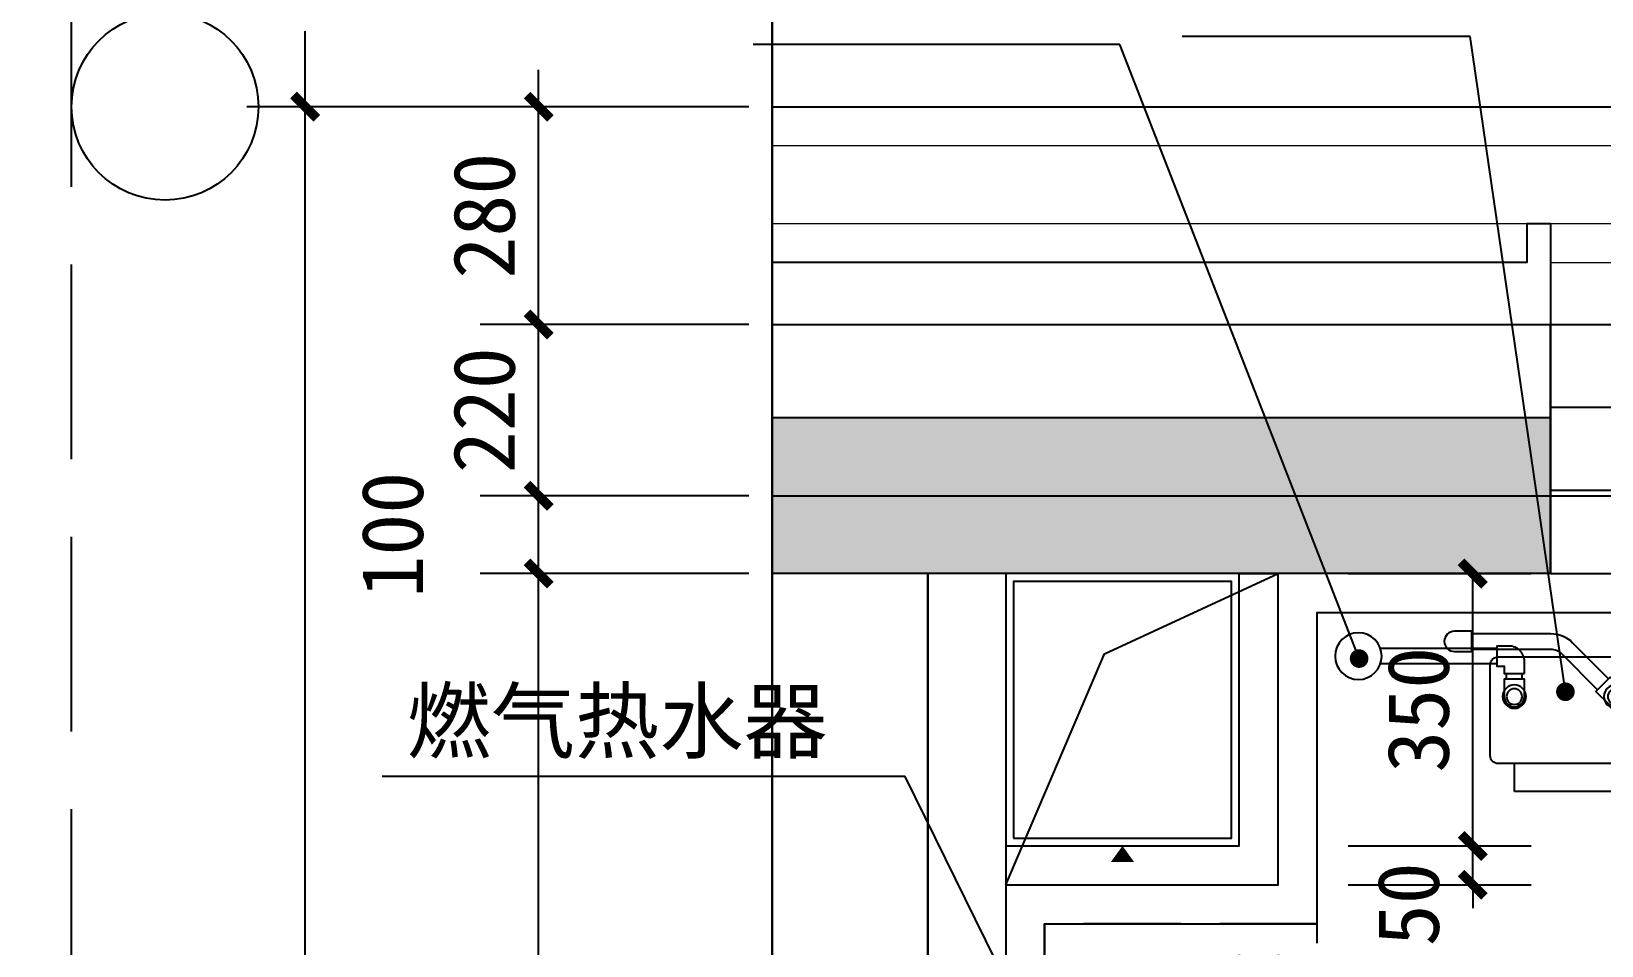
# Model space of a CAD drawing. Header units: millimetres. Extents: x -15 to 66915, y -15 to 18798.
# Drawn here: x 15682 to 17700, y 5921 to 7096 of the extents above; entities that cross this region are included whole.
import ezdxf
from ezdxf.enums import TextEntityAlignment as Align
from ezdxf.xclip import XClip

# ---------------------------------------------------------------- set-up
doc = ezdxf.new("R2010")
doc.units = ezdxf.units.MM
doc.header["$LTSCALE"] = 1000
doc.header["$XCLIPFRAME"] = 2
for name, pattern in [('125-墙体-无障碍$0$DASH', [0.35, 0.25, -0.1]), ('160-墙体$0$DASH', [0.35, 0.25, -0.1]), ('3#-轴线$0$DOTE', [2.42, 2, -0.2, 0.02, -0.2]), ('5#-轴线$0$DOTE', [2.42, 2, -0.2, 0.02, -0.2]), ('DASH', [0.35, 0.25, -0.1])]:
    doc.linetypes.add(name, pattern=pattern)
doc.layers.get('Defpoints').update_dxf_attribs({"color": 4, "linetype": 'DASH'})
for name, color, linetype in [('125-j-mc$0$A-WALL-INSL', 241, 'Continuous'), ('125-墙体-无障碍$0$A-COLU-CONC-HATC', 204, 'Continuous'), ('125-墙体-无障碍$0$A-DOOR', 51, 'Continuous'), ('125-墙体-无障碍$0$A-FLOR-SPCL', 225, 'Continuous'), ('125-墙体-无障碍$0$A-FLOR-UNDR', 177, 'Continuous'), ('125-墙体-无障碍$0$A-FURN-FIXD', 45, 'Continuous'), ('125-墙体-无障碍$0$A-WALL-BLOK', 131, 'Continuous'), ('125-墙体-无障碍$0$A-WALL-CONC', 9, 'Continuous'), ('125-墙体-无障碍$0$A-WALL-INSL', 241, 'Continuous'), ('125-墙体-无障碍$0$A-WALL-STUD', 133, 'Continuous'), ('160-墙体$0$A-COLU-CONC-HATC', 204, 'Continuous'), ('160-墙体$0$A-DOOR', 51, 'Continuous'), ('160-墙体$0$A-WALL-BLOK', 131, 'Continuous'), ('160-墙体$0$A-WALL-CONC', 9, 'Continuous'), ('160-墙体-PC$0$A-ANNO-HATC-PATT', 8, 'Continuous'), ('3#-轴线$0$A-ANNO-DOTE', 10, '3#-轴线$0$DOTE'), ('4#楼J层线脚$0$A-00-HX-113-wall-01Y$0$HRAL', 31, 'Continuous'), ('5#-轴线$0$A-ANNO-DOTE', 10, '5#-轴线$0$DOTE'), ('AXIS_TEXT', 7, 'Continuous'), ('厨卫大样-无障碍$0$A-ANNO-AXIS', 3, 'Continuous'), ('厨卫大样-无障碍$0$A-ANNO-DIM-SYMB', 3, 'Continuous'), ('厨卫大样-无障碍$0$A-ANNO-IDEN', 3, 'Continuous'), ('厨卫大样-无障碍$0$A-ANNO-TEXT', 7, 'Continuous')]:
    doc.layers.add(name, color=color, linetype=linetype)
for name, color, linetype, lineweight in [('3#楼J层线脚$0$A-00-15-1#-PM-2F$0$00-装饰-看', 46, 'Continuous', 5), ('4#楼J层线脚$0$A-00-15-1#-PM-2F$0$00-装饰-看', 46, 'Continuous', 5), ('4#楼J层线脚$0$A-00-15-4#-PM-TF$0$00-装饰-看', 46, 'Continuous', 5)]:
    doc.layers.add(name, color=color, linetype=linetype, lineweight=lineweight)
doc.styles.add('125-墙体-无障碍$0$单元-己庚辛$0$C_卫生间_1#$0$WC_4#$0$1F-2#core$0$1F-2#core$0$Standard', font='gbenor.shx', dxfattribs={"bigfont": 'gbcbig.shx'})
doc.styles.add('COMPLEX', font='COMPLEX')
doc.styles.add('厨卫大样-无障碍$0$_TCH_DIM', font='')
doc.styles.add('厨卫大样-无障碍$0$_TCH_DIM_T3', font='')
doc.styles.get('厨卫大样-无障碍$0$_TCH_DIM').set_extended_font_data('SimSun')
doc.styles.get('厨卫大样-无障碍$0$_TCH_DIM_T3').set_extended_font_data('SimSun')
doc.dimstyles.new('厨卫大样-无障碍$0$_TCH_ARCH&&30', dxfattribs={"dimtxt": 79.303797, "dimasz": 30, "dimexe": 75, "dimexo": 90, "dimgap": 30, "dimtad": 1, "dimdec": 0, "dimzin": 0, "dimdsep": 46, "dimtxsty": '厨卫大样-无障碍$0$_TCH_DIM_T3', "dimblk": '厨卫大样-无障碍$0$_ArchTick', "dimcen": 0.09, "dimclrt": 7, "dimazin": 2, "dimtfac": 1, "dimtdec": 0, "dimtix": 1, "dimtmove": 2, "dimatfit": 3, "dimfxl": 100, "dimtolj": 1, "dimtzin": 0, "dimarcsym": 0})

# ---------------------------------------------------------------- blocks, each defined once
blk = doc.blocks.new('160-墙体$0$$DorLib2D$00000009')
for p, q in [((0.4129, 0.9053), (0.4129, 0.0807)), ((0.4541, 0.9053), (0.4129, 0.9053)), ((0.4541, 0.0807), (0.4541, 0.9053)), ((0.4129, 0.7822), (0.378, 0.7822)), ((0.489, 0.7822), (0.4541, 0.7822)), ((0.4129, 0.6235), (0.378, 0.6235)), ((0.489, 0.6235), (0.4541, 0.6235)), ((-0.4941, 0.0807), (-0.4529, 0.0807)), ((-0.4941, -0.0018), (-0.4941, 0.0807)), ((-0.4529, 0.0807), (-0.4529, 0.0395)), ((0.4129, 0.0807), (0.4541, 0.0807)), ((0.4953, 0.0807), (0.4541, 0.0807)), ((0.4541, 0.0807), (0.4541, 0.0395)), ((0.4953, -0.0018), (0.4953, 0.0807)), ((-0.4529, 0.0395), (-0.4117, 0.0395)), ((-0.4117, 0.0395), (-0.4117, -0.0018)), ((0.4541, 0.0395), (0.4129, 0.0395)), ((0.4129, 0.0395), (0.4129, -0.0018)), ((-0.4941, -0.0018), (-0.4941, -0.0018)), ((-0.4117, -0.0018), (-0.4941, -0.0018)), ((0.4129, -0.0018), (0.4953, -0.0018)), ((0.4953, -0.0018), (0.4953, -0.0018))]:
    blk.add_line(p, q)
at = {"lineweight": 13}
for p, q in [((0.378, 0.7822), (0.378, 0.6235)), ((0.489, 0.7822), (0.489, 0.6235))]:
    blk.add_line(p, q, dxfattribs=at)
blk.add_arc((0.3716, 0.0817), 0.8246, 87.134, 180.0717, dxfattribs=at)
blk = doc.blocks.new('160-墙体')
at = {"layer": '160-墙体$0$A-COLU-CONC-HATC'}
blk.add_hatch(color=256, dxfattribs=at).paths.add_polyline_path([(3700, 3300), (3700, 100), (3800, 33.3), (3900, 100), (3900, 3300)])
at = {"layer": '160-墙体$0$A-DOOR', "linetype": '160-墙体$0$DASH'}
for p, q in [((3700, 4300), (3700, 3300)), ((3900, 3300), (3900, 4300))]:
    blk.add_line(p, q, dxfattribs=at)
at = {"layer": '160-墙体$0$A-WALL-BLOK'}
blk.add_line((3900, 3300), (3700, 3300), dxfattribs=at)
at = {"layer": '160-墙体$0$A-WALL-CONC'}
for p, q in [((3700, 3300), (3700, 100)), ((3900, 3300), (3700, 3300)), ((3900, 3300), (3900, 100))]:
    blk.add_line(p, q, dxfattribs=at)
at = {"layer": '160-墙体$0$A-DOOR', "xscale": 1000, "yscale": 1000, "zscale": 200, "rotation": 90}
blk.add_blockref('160-墙体$0$$DorLib2D$00000009', (3800, 3800), dxfattribs=at)
blk = doc.blocks.new('160-家具-标', base_point=(73350, 11050.5))
at = {"layer": 'Defpoints'}
blk.add_lwpolyline([(64300, 18950.5), (69550, 18950.5), (69550, 11050.5), (64000, 11050.5), (64000, 15900.5), (64300, 15900.5)], close=True, dxfattribs=at)
blk = doc.blocks.new('160-墙体-PC$0$$LinePat$保温板1')
at = {"color": 0}
for p, q in [((0, 0), (16, -20)), ((0, -20), (16, 0))]:
    blk.add_line(p, q, dxfattribs=at)
blk = doc.blocks.new('160-墙体-PC')
at = {"layer": '160-墙体-PC$0$A-ANNO-HATC-PATT'}
for points in [[(3749.5, 399.9), (3699.5, 399.9), (3699.9, 2800), (3749.9, 2800)], [(3899.9, 2800), (3699.9, 2800), (3699.5, 399.9), (3899.5, 399.9)], [(3899.5, 399.9), (3849.5, 399.9), (3849.9, 2800), (3899.9, 2800)]]:
    blk.add_lwpolyline(points, close=True, dxfattribs=at)
at = {"layer": '160-墙体-PC$0$A-ANNO-HATC-PATT', "yscale": 2.5, "zscale": 2.5}
for p, xscale, rotation in [((3749.9, 2800), 2.500104653728364, 269.9943136283894), ((3899.9, 2800), 2.500104653720836, 269.9943135607129), ((3749.9, 2760), 2.500104653728364, 269.9943136283894), ((3899.9, 2760), 2.500104653720836, 269.9943135607129), ((3749.9, 2720), 2.500104653728364, 269.9943136283894), ((3899.9, 2720), 2.500104653720836, 269.9943135607129), ((3749.9, 2680), 2.500104653728364, 269.9943136283894), ((3899.9, 2680), 2.500104653720836, 269.9943135607129), ((3749.9, 2640), 2.500104653728364, 269.9943136283894), ((3899.9, 2640), 2.500104653720836, 269.9943135607129), ((3749.9, 2600), 2.500104653728364, 269.9943136283894), ((3899.9, 2600), 2.500104653720836, 269.9943135607129), ((3749.8, 2560), 2.500104653728364, 269.9943136283894), ((3899.8, 2560), 2.500104653720836, 269.9943135607129), ((3749.8, 2520), 2.500104653728364, 269.9943136283894), ((3899.8, 2520), 2.500104653720836, 269.9943135607129), ((3749.8, 2480), 2.500104653728364, 269.9943136283894), ((3899.8, 2480), 2.500104653720836, 269.9943135607129), ((3749.8, 2440), 2.500104653728364, 269.9943136283894), ((3899.8, 2440), 2.500104653720836, 269.9943135607129), ((3749.8, 2400), 2.500104653728364, 269.9943136283894), ((3899.8, 2400), 2.500104653720836, 269.9943135607129), ((3749.8, 2360), 2.500104653728364, 269.9943136283894), ((3899.8, 2360), 2.500104653720836, 269.9943135607129), ((3749.8, 2320), 2.500104653728364, 269.9943136283894), ((3899.8, 2320), 2.500104653720836, 269.9943135607129), ((3749.8, 2280), 2.500104653728364, 269.9943136283894), ((3899.8, 2280), 2.500104653720836, 269.9943135607129), ((3749.8, 2240), 2.500104653728364, 269.9943136283894), ((3899.8, 2240), 2.500104653720836, 269.9943135607129), ((3749.8, 2200), 2.500104653728364, 269.9943136283894), ((3899.8, 2200), 2.500104653720836, 269.9943135607129), ((3749.8, 2160), 2.500104653728364, 269.9943136283894), ((3899.8, 2160), 2.500104653720836, 269.9943135607129)]:
    blk.add_blockref('160-墙体-PC$0$$LinePat$保温板1', p, dxfattribs=dict(at, xscale=xscale, rotation=rotation))
blk = doc.blocks.new('1#2#楼$0$GTFBGF')
ref = blk.add_blockref('160-墙体-PC', (-9250, -11300))
XClip(ref).set_block_clipping_path([(13249.9999999997, 5350.000000002), (10449.9999999998, 5350.000000002), (10449.9999999998, 11800.000000002), (-900.0000000002, 11800.000000002), (-900.0000000002, -2099.999999998), (13249.9999999996, -2099.9999999981)])
ref = blk.add_blockref('160-墙体', (-9250, -11300))
XClip(ref).set_block_clipping_path([(13249.9999999999, 5349.9999999999), (10450, 5349.9999999999), (10450, 11800), (-900, 11800), (-900, -2100), (13249.9999999998, -2100.0000000002)])
at = {"xscale": -1}
blk.add_blockref('160-家具-标', (-9150, -11200), dxfattribs=at)
blk = doc.blocks.new('1#2#楼')
ref = blk.add_blockref('1#2#楼$0$GTFBGF', (21330, 15062.7))
XClip(ref).set_block_clipping_path([(-2949.9999658207, -3599.9999999722), (499.9999816445, 750.0044523256)])
blk = doc.blocks.new('3#-轴线')
at = {"layer": '3#-轴线$0$A-ANNO-DOTE'}
for points in [[(-3000, 500), (45757.3, 500)], [(-3000, 0), (45757.3, 0)]]:
    blk.add_lwpolyline(points, dxfattribs=at)
blk = doc.blocks.new('3#楼J层线脚')
at = {"layer": '3#楼J层线脚$0$A-00-15-1#-PM-2F$0$00-装饰-看', "linetype": 'ByBlock'}
blk.add_lwpolyline([(4350, 7549.9), (10450, 7550.4)], dxfattribs=at)
blk = doc.blocks.new('3#~5#楼$0$bghtrb')
blk.add_blockref('3#-轴线', (-21700, 0))
at = {"xscale": -1}
blk.add_blockref('3#楼J层线脚', (9650, -7100), dxfattribs=at)
blk = doc.blocks.new('3#~5#楼')
ref = blk.add_blockref('3#~5#楼$0$bghtrb', (19579.4, 6498.9), dxfattribs=dict(xscale=-1))
XClip(ref).set_block_clipping_path([(13900, -3600), (17100, 800)])
ref = blk.add_blockref('3#~5#楼$0$bghtrb', (15481.6, 6498.9), dxfattribs=dict(xscale=-1))
XClip(ref).set_block_clipping_path([(2500.0000000895, -3602.7483048041), (5599.9999999934, 800)])
blk = doc.blocks.new('125-墙体-无障碍$0$jyr5')
at = {"layer": '125-墙体-无障碍$0$A-FLOR-SPCL'}
for p, q in [((745622.7, 32900.4), (745622.7, 33049.9)), ((745642.7, 32900.4), (745642.7, 33049.9)), ((745603.7, 32932.4), (745603.7, 32831.3)), ((745623.7, 32932.4), (745623.7, 32831.3)), ((745662.2, 32887.9), (745655.2, 32887.9)), ((745662.2, 32867.9), (745655.2, 32867.9)), ((745806.7, 32877.9), (745770.7, 32877.9)), ((745806.7, 32733.9), (745806.7, 32877.9)), ((745615.4, 32803.1), (745661.7, 32756.8)), ((745629.5, 32817.2), (745675.9, 32770.9)), ((745806.7, 32733.9), (745770.7, 32733.9))]:
    blk.add_line(p, q, dxfattribs=at)
for points in [[(745600.7, 32954.9, -1), (745626.7, 32954.9), (745626.7, 32932.4), (745600.7, 32932.4)], [(745655.2, 32864.9), (745639.7, 32864.9, -0.414214), (745619.7, 32884.9), (745619.7, 32900.4), (745645.7, 32900.4), (745645.7, 32890.9), (745655.2, 32890.9)], [(745770.7, 32712.9), (745770.7, 32898.9, 0.414214), (745760.7, 32908.9), (745643.7, 32908.9, 0.414214), (745633.7, 32898.9), (745633.7, 32712.9, 0.414214), (745643.7, 32702.9), (745760.7, 32702.9, 0.414214)], [(745684.7, 32890.9, -1), (745684.7, 32864.9), (745662.2, 32864.9), (745662.2, 32890.9)], [(745693.9, 32757.1, -1), (745675.5, 32738.7), (745659.6, 32754.6), (745678, 32773)]]:
    blk.add_lwpolyline(points, format="xyb", close=True, dxfattribs=at)
for centre, radius in [((745632.7, 33078.2), 30), ((745684.7, 32877.9), 15), ((745684.7, 32877.9), 10), ((745684.7, 32747.9), 15), ((745684.7, 32747.9), 10)]:
    blk.add_circle(centre, radius, dxfattribs=at)
for radius in [40, 20]:
    blk.add_arc((745643.7, 32831.3), radius, 180, 225, dxfattribs=at)
blk = doc.blocks.new('125-墙体-无障碍$0$125-WZA')
at = {"layer": '125-墙体-无障碍$0$A-FLOR-SPCL'}
blk.add_lwpolyline([(3450, -3200), (3450, -550), (3800, -550), (3800, -150), (5450, -150), (5450, -450), (5750, -450), (5750, -3200)], dxfattribs=at)
at = {"layer": '125-墙体-无障碍$0$A-FLOR-SPCL', "linetype": '125-墙体-无障碍$0$DASH', "ltscale": 0.5}
blk.add_lwpolyline([(3800, -550), (3450, -550), (3450, -3200), (3800, -3200)], close=True, dxfattribs=at)
at = {"layer": '125-墙体-无障碍$0$A-FLOR-SPCL', "xscale": -1.000000000000008, "rotation": 90}
blk.add_blockref('125-墙体-无障碍$0$jyr5', (36931.3, 745426.6), dxfattribs=at)
at = {"layer": '125-墙体-无障碍$0$A-FLOR-SPCL', "style": '125-墙体-无障碍$0$单元-己庚辛$0$C_卫生间_1#$0$WC_4#$0$1F-2#core$0$1F-2#core$0$Standard', "width": 0.8, "flags": 9}
for tag, p in [('YSIZE', (2170.3, -6319.9, 0)), ('XSIZE', (2170.3, -6319.8, 0))]:
    blk.add_attdef(tag, p, '', height=0.356, rotation=90, dxfattribs=at)
blk = doc.blocks.new('125-家具-标')
at = {"layer": 'Defpoints'}
blk.add_lwpolyline([(100, -100), (100, -11000), (10350, -11000), (10350, -7200), (9150, -7200), (9150, -4900), (7650, -4900), (7650, -3100), (8600, -3100), (8600, -100)], close=True, dxfattribs=at)
blk = doc.blocks.new('125-墙体-无障碍$0$$TCHSYS$WIN2D')
for p, q in [((-0.5, 0.5), (0.5, 0.5)), ((-0.5, 0.5), (-0.5, -0.5)), ((0.5, 0.5), (0.5, -0.5)), ((0.5, 0.1667), (-0.5, 0.1667)), ((0.5, -0.1667), (-0.5, -0.1667)), ((-0.5, -0.5), (0.5, -0.5))]:
    blk.add_line(p, q)
blk = doc.blocks.new('125-墙体-无障碍')
at = {"layer": '125-墙体-无障碍$0$A-FLOR-UNDR'}
blk.add_lwpolyline([(3400, -500), (3750, -500), (3750, -100), (3400, -100)], close=True, dxfattribs=at)
blk.add_lwpolyline([(3400, -500), (3527.1, -203.3), (3750, -100)], dxfattribs=at)
at = {"layer": '125-墙体-无障碍$0$A-FURN-FIXD'}
for points in [[(3400, -450), (3700, -450), (3700, -100), (3400, -100)], [(3410, -440), (3690, -440), (3690, -110), (3410, -110)]]:
    blk.add_lwpolyline(points, close=True, dxfattribs=at)
blk.add_lwpolyline([(3550, -450, 0, 30, 0), (3550, -470.8, 30, 30, 0)], format="xyseb", dxfattribs=at)
at = {"layer": '125-墙体-无障碍$0$A-WALL-CONC'}
for p, q in [((3350, 100), (2800, 100)), ((4100, 100), (3350, 100))]:
    blk.add_line(p, q, dxfattribs=at)
at = {"layer": '125-墙体-无障碍$0$A-WALL-INSL'}
blk.add_line((4100, 220), (4100, 100), dxfattribs=at)
blk.add_blockref('125-墙体-无障碍$0$125-WZA', (0, 0))
ref = blk.add_blockref('125-家具-标', (0, 0))
XClip(ref).set_block_clipping_path([(3550.0000000001, -11000), (10350.0000000001, -11000), (10350.0000000001, -7350), (8999.9999999753, -7350.0621070651), (9000.0000000001, -6450), (4150.0000000001, -6450), (4150, -3675), (6500.0000000001, -3675), (6500, -5375.0006341737), (7650.0000000002, -5374.9993658263), (7650.0000000001, -3300), (3300.0000000002, -3300), (3300.0000000002, -100), (100, -100), (100.0036948323, -3099.9997822046), (99.9999309191, -4900), (3550.0000000001, -4900)])
at = {"layer": '125-墙体-无障碍$0$A-COLU-CONC-HATC'}
for points in [[(3350, -100), (3350, 100), (2800, 100), (2800, -100)], [(4100, -100), (4100, 100), (3350, 100), (3350, -100)]]:
    blk.add_hatch(color=256, dxfattribs=at).paths.add_polyline_path(points)
at = {"layer": '125-墙体-无障碍$0$A-WALL-BLOK'}
for p, q in [((3300, -100), (3300, -3100)), ((3400, -100), (3400, -3200))]:
    blk.add_line(p, q, dxfattribs=at)
at = {"layer": '125-墙体-无障碍$0$A-WALL-CONC'}
for p, q in [((4100, 100), (4100, -100)), ((3350, -100), (2800, -100)), ((4100, -100), (3350, -100))]:
    blk.add_line(p, q, dxfattribs=at)
at = {"layer": '125-墙体-无障碍$0$A-WALL-STUD'}
for p, q in [((3700, -450), (3700, -100)), ((3700, -100), (3750, -100)), ((3750, -500), (3750, -100)), ((3400, -450), (3700, -450)), ((3400, -450), (3400, -500)), ((3400, -500), (3750, -500))]:
    blk.add_line(p, q, dxfattribs=at)
at = {"layer": 'Defpoints'}
blk.add_lwpolyline([(3550, -11000), (10350, -11000), (10350, -7350), (9000, -7350.1), (9000, -6450), (4150, -6450), (4150, -3675), (6500, -3675), (6500, -5375), (7650, -5375), (7650, -3300), (3300, -3300), (3300, -100), (100, -100), (100, -3100), (100, -4900), (3550, -4900)], close=True, dxfattribs=at)
at = {"layer": '125-墙体-无障碍$0$A-DOOR', "xscale": -1200, "yscale": 320, "zscale": 320, "rotation": 180}
blk.add_blockref('125-墙体-无障碍$0$$TCHSYS$WIN2D', (4700, 60), dxfattribs=at)
blk = doc.blocks.new('4#楼J层线脚$0$A$C21F85209')
at = {"layer": '4#楼J层线脚$0$A-00-15-1#-PM-2F$0$00-装饰-看', "linetype": 'ByBlock'}
blk.add_lwpolyline([(-5849.7, 7449.9), (-11850.7, 7449.9, 0.414212), (-12150.7, 7149.9), (-12150.7, 3700)], format="xyb", dxfattribs=at)
at = {"layer": '4#楼J层线脚$0$A-00-15-4#-PM-TF$0$00-装饰-看', "color": 251}
for points in [[(-10849.6, 7350), (-5849.7, 7350)], [(-7449.6, 7299.9), (-6249.6, 7299.9)]]:
    blk.add_lwpolyline(points, dxfattribs=at)
at = {"layer": '4#楼J层线脚$0$A-00-HX-113-wall-01Y$0$HRAL'}
blk.add_lwpolyline([(-8750, 7220.1), (-8750, 7350), (-8720, 7350), (-8720, 7300), (-7480, 7300), (-7480, 7350), (-7450, 7350), (-7450, 7220)], dxfattribs=at)
blk = doc.blocks.new('4#楼J层线脚')
blk.add_blockref('4#楼J层线脚$0$A$C21F85209', (1100, 100))
blk = doc.blocks.new('125-j-mc')
at = {"layer": '125-j-mc$0$A-WALL-INSL'}
blk.add_lwpolyline([(2800, 100), (2800, 220), (4100, 220), (4100, 100)], dxfattribs=at)
blk = doc.blocks.new('5#-轴线')
at = {"layer": '5#-轴线$0$A-ANNO-DOTE'}
for points in [[(-6700, 500), (24100, 500)], [(-6700, 0), (24100, 0)]]:
    blk.add_lwpolyline(points, dxfattribs=at)
blk = doc.blocks.new('厨卫大样-无障碍$0$_ArchTick')
at = {"color": 0, "linetype": 'ByBlock', "const_width": 0.4}
blk.add_lwpolyline([(-0.5, -0.5), (0.5, 0.5)], dxfattribs=at)
blk = doc.blocks.new('*D1262')
at = {"layer": 'Defpoints', "color": 0, "transparency": 16777216}
for p in [(16934, 5998.9), (17234, 5998.9), (17234, 5748.9)]:
    blk.add_point(p, dxfattribs=at)
at = {"layer": '厨卫大样-无障碍$0$A-ANNO-IDEN', "color": 0, "lineweight": -2, "transparency": 16777216}
for p, q in [((16934, 5908.9), (16934, 5673.9)), ((17234, 5908.9), (17234, 5673.9)), ((16934, 5748.9), (17234, 5748.9))]:
    blk.add_line(p, q, dxfattribs=at)
at = {"layer": '厨卫大样-无障碍$0$A-ANNO-IDEN', "color": 0, "lineweight": -2, "transparency": 16777216, "xscale": 30, "yscale": 30, "zscale": 30, "rotation": 180}
blk.add_blockref('厨卫大样-无障碍$0$_ArchTick', (16934, 5748.9), dxfattribs=at)
at = {"layer": '厨卫大样-无障碍$0$A-ANNO-IDEN', "color": 0, "lineweight": -2, "transparency": 16777216, "xscale": 30, "yscale": 30, "zscale": 30}
blk.add_blockref('厨卫大样-无障碍$0$_ArchTick', (17234, 5748.9), dxfattribs=at)
at = {"layer": '厨卫大样-无障碍$0$A-ANNO-IDEN', "color": 7, "transparency": 16777216, "insert": (17084, 5818.5), "char_height": 79.3, "attachment_point": 5, "style": '厨卫大样-无障碍$0$_TCH_DIM_T3'}
blk.add_mtext('\\A1;300', dxfattribs=at)
blk = doc.blocks.new('*D1263')
at = {"layer": 'Defpoints', "color": 0, "transparency": 16777216}
for p in [(17234, 5998.9), (17284, 5998.9), (17284, 5748.9)]:
    blk.add_point(p, dxfattribs=at)
at = {"layer": '厨卫大样-无障碍$0$A-ANNO-IDEN', "color": 0, "lineweight": -2, "transparency": 16777216}
for p, q in [((17234, 5908.9), (17234, 5673.9)), ((17284, 5908.9), (17284, 5673.9)), ((17234, 5748.9), (17204, 5748.9)), ((17234, 5748.9), (17284, 5748.9)), ((17284, 5748.9), (17314, 5748.9))]:
    blk.add_line(p, q, dxfattribs=at)
at = {"layer": '厨卫大样-无障碍$0$A-ANNO-IDEN', "color": 0, "lineweight": -2, "transparency": 16777216, "xscale": 30, "yscale": 30, "zscale": 30}
blk.add_blockref('厨卫大样-无障碍$0$_ArchTick', (17234, 5748.9), dxfattribs=at)
at = {"layer": '厨卫大样-无障碍$0$A-ANNO-IDEN', "color": 0, "lineweight": -2, "transparency": 16777216, "xscale": 30, "yscale": 30, "zscale": 30, "rotation": 180}
blk.add_blockref('厨卫大样-无障碍$0$_ArchTick', (17284, 5748.9), dxfattribs=at)
at = {"layer": '厨卫大样-无障碍$0$A-ANNO-IDEN', "color": 7, "transparency": 16777216, "insert": (17309, 5831.4), "char_height": 79.3, "attachment_point": 5, "style": '厨卫大样-无障碍$0$_TCH_DIM_T3'}
blk.add_mtext('\\A1;50', dxfattribs=at)
blk = doc.blocks.new('*D1264')
at = {"layer": 'Defpoints', "color": 0, "transparency": 16777216}
for p in [(17284, 6048.9), (17534, 6048.9), (17284, 5998.9)]:
    blk.add_point(p, dxfattribs=at)
at = {"layer": '厨卫大样-无障碍$0$A-ANNO-IDEN', "color": 0, "lineweight": -2, "transparency": 16777216}
for p, q in [((17534, 6048.9), (17534, 6078.9)), ((17374, 6048.9), (17609, 6048.9)), ((17534, 5998.9), (17534, 6048.9)), ((17374, 5998.9), (17609, 5998.9)), ((17534, 5998.9), (17534, 5968.9))]:
    blk.add_line(p, q, dxfattribs=at)
at = {"layer": '厨卫大样-无障碍$0$A-ANNO-IDEN', "color": 0, "lineweight": -2, "transparency": 16777216, "xscale": 30, "yscale": 30, "zscale": 30}
for p, rotation in [((17534, 6048.9), 270), ((17534, 5998.9), 90)]:
    blk.add_blockref('厨卫大样-无障碍$0$_ArchTick', p, dxfattribs=dict(at, rotation=rotation))
at = {"layer": '厨卫大样-无障碍$0$A-ANNO-IDEN', "color": 7, "transparency": 16777216, "insert": (17451.5, 5973.9), "char_height": 79.3, "attachment_point": 5, "rotation": 90, "style": '厨卫大样-无障碍$0$_TCH_DIM_T3'}
blk.add_mtext('\\A1;50', dxfattribs=at)
blk = doc.blocks.new('*D1265')
at = {"layer": 'Defpoints', "color": 0, "transparency": 16777216}
for p in [(17284, 6398.9), (17534, 6398.9), (17284, 6048.9)]:
    blk.add_point(p, dxfattribs=at)
at = {"layer": '厨卫大样-无障碍$0$A-ANNO-IDEN', "color": 0, "lineweight": -2, "transparency": 16777216}
for p, q in [((17374, 6398.9), (17609, 6398.9)), ((17534, 6048.9), (17534, 6398.9)), ((17374, 6048.9), (17609, 6048.9))]:
    blk.add_line(p, q, dxfattribs=at)
at = {"layer": '厨卫大样-无障碍$0$A-ANNO-IDEN', "color": 0, "lineweight": -2, "transparency": 16777216, "xscale": 30, "yscale": 30, "zscale": 30}
for p, rotation in [((17534, 6398.9), 90), ((17534, 6048.9), 270)]:
    blk.add_blockref('厨卫大样-无障碍$0$_ArchTick', p, dxfattribs=dict(at, rotation=rotation))
at = {"layer": '厨卫大样-无障碍$0$A-ANNO-IDEN', "color": 7, "transparency": 16777216, "insert": (17464.3, 6223.9), "char_height": 79.3, "attachment_point": 5, "rotation": 90, "style": '厨卫大样-无障碍$0$_TCH_DIM_T3'}
blk.add_mtext('\\A1;350', dxfattribs=at)
blk = doc.blocks.new('*D1270')
at = {"layer": 'Defpoints', "color": 0, "transparency": 16777216}
for p in [(16034, 6998.9), (16394, 6998.9), (16394, 3298.9)]:
    blk.add_point(p, dxfattribs=at)
at = {"layer": '厨卫大样-无障碍$0$A-ANNO-IDEN', "color": 0, "lineweight": -2, "transparency": 16777216}
for p, q in [((16304, 6998.9), (15959, 6998.9)), ((16034, 3298.9), (16034, 6998.9)), ((16304, 3298.9), (15959, 3298.9))]:
    blk.add_line(p, q, dxfattribs=at)
at = {"layer": '厨卫大样-无障碍$0$A-ANNO-IDEN', "color": 0, "lineweight": -2, "transparency": 16777216, "xscale": 30, "yscale": 30, "zscale": 30}
for p, rotation in [((16034, 6998.9), 90), ((16034, 3298.9), 270)]:
    blk.add_blockref('厨卫大样-无障碍$0$_ArchTick', p, dxfattribs=dict(at, rotation=rotation))
at = {"layer": '厨卫大样-无障碍$0$A-ANNO-IDEN', "color": 7, "transparency": 16777216, "insert": (15964.3, 5148.9), "char_height": 79.3, "attachment_point": 5, "rotation": 90, "style": '厨卫大样-无障碍$0$_TCH_DIM_T3'}
blk.add_mtext('\\A1;3700', dxfattribs=at)
blk = doc.blocks.new('_AXISO')
blk.add_circle((0, 0), 0.5)
at = {"layer": 'AXIS_TEXT', "style": 'COMPLEX', "width": 1.041667}
blk.add_attdef('A', text='', height=0.56, dxfattribs=at).set_placement((-0.25, -0.28), (0.25, -0.28), align=Align.FIT)
blk = doc.blocks.new('*D1272')
at = {"layer": 'Defpoints', "color": 0, "transparency": 16777216}
for p in [(16334, 6398.9), (16694, 6398.9), (16694, 3298.9)]:
    blk.add_point(p, dxfattribs=at)
at = {"layer": '厨卫大样-无障碍$0$A-ANNO-IDEN', "color": 0, "lineweight": -2, "transparency": 16777216}
for p, q in [((16604, 6398.9), (16259, 6398.9)), ((16334, 3298.9), (16334, 6398.9)), ((16604, 3298.9), (16259, 3298.9))]:
    blk.add_line(p, q, dxfattribs=at)
at = {"layer": '厨卫大样-无障碍$0$A-ANNO-IDEN', "color": 0, "lineweight": -2, "transparency": 16777216, "xscale": 30, "yscale": 30, "zscale": 30}
for p, rotation in [((16334, 6398.9), 90), ((16334, 3298.9), 270)]:
    blk.add_blockref('厨卫大样-无障碍$0$_ArchTick', p, dxfattribs=dict(at, rotation=rotation))
at = {"layer": '厨卫大样-无障碍$0$A-ANNO-IDEN', "color": 7, "transparency": 16777216, "insert": (16264.3, 4848.9), "char_height": 79.3, "attachment_point": 5, "rotation": 90, "style": '厨卫大样-无障碍$0$_TCH_DIM_T3'}
blk.add_mtext('\\A1;3100', dxfattribs=at)
blk = doc.blocks.new('*D1273')
at = {"layer": 'Defpoints', "color": 0, "transparency": 16777216}
for p in [(16334, 6498.9), (16694, 6498.9), (16694, 6398.9)]:
    blk.add_point(p, dxfattribs=at)
at = {"layer": '厨卫大样-无障碍$0$A-ANNO-IDEN', "color": 0, "lineweight": -2, "transparency": 16777216}
for p, q in [((16604, 6498.9), (16259, 6498.9)), ((16334, 6398.9), (16334, 6498.9)), ((16604, 6398.9), (16259, 6398.9))]:
    blk.add_line(p, q, dxfattribs=at)
at = {"layer": '厨卫大样-无障碍$0$A-ANNO-IDEN', "color": 0, "lineweight": -2, "transparency": 16777216, "xscale": 30, "yscale": 30, "zscale": 30}
for p, rotation in [((16334, 6498.9), 90), ((16334, 6398.9), 270)]:
    blk.add_blockref('厨卫大样-无障碍$0$_ArchTick', p, dxfattribs=dict(at, rotation=rotation))
at = {"layer": '厨卫大样-无障碍$0$A-ANNO-IDEN', "color": 7, "transparency": 16777216, "insert": (16146.5, 6448.9), "char_height": 79.3, "attachment_point": 5, "rotation": 90, "style": '厨卫大样-无障碍$0$_TCH_DIM_T3'}
blk.add_mtext('\\A1;100', dxfattribs=at)
blk = doc.blocks.new('*D1274')
at = {"layer": 'Defpoints', "color": 0, "transparency": 16777216}
for p in [(16334, 6718.9), (16694, 6718.9), (16694, 6498.9)]:
    blk.add_point(p, dxfattribs=at)
at = {"layer": '厨卫大样-无障碍$0$A-ANNO-IDEN', "color": 0, "lineweight": -2, "transparency": 16777216}
for p, q in [((16604, 6718.9), (16259, 6718.9)), ((16334, 6498.9), (16334, 6718.9)), ((16604, 6498.9), (16259, 6498.9))]:
    blk.add_line(p, q, dxfattribs=at)
at = {"layer": '厨卫大样-无障碍$0$A-ANNO-IDEN', "color": 0, "lineweight": -2, "transparency": 16777216, "xscale": 30, "yscale": 30, "zscale": 30}
for p, rotation in [((16334, 6718.9), 90), ((16334, 6498.9), 270)]:
    blk.add_blockref('厨卫大样-无障碍$0$_ArchTick', p, dxfattribs=dict(at, rotation=rotation))
at = {"layer": '厨卫大样-无障碍$0$A-ANNO-IDEN', "color": 7, "transparency": 16777216, "insert": (16264.3, 6608.9), "char_height": 79.3, "attachment_point": 5, "rotation": 90, "style": '厨卫大样-无障碍$0$_TCH_DIM_T3'}
blk.add_mtext('\\A1;220', dxfattribs=at)
blk = doc.blocks.new('*D1275')
at = {"layer": 'Defpoints', "color": 0, "transparency": 16777216}
for p in [(16334, 6998.9), (16694, 6998.9), (16694, 6718.9)]:
    blk.add_point(p, dxfattribs=at)
at = {"layer": '厨卫大样-无障碍$0$A-ANNO-IDEN', "color": 0, "lineweight": -2, "transparency": 16777216}
for p, q in [((16604, 6998.9), (16259, 6998.9)), ((16334, 6718.9), (16334, 6998.9)), ((16604, 6718.9), (16259, 6718.9))]:
    blk.add_line(p, q, dxfattribs=at)
at = {"layer": '厨卫大样-无障碍$0$A-ANNO-IDEN', "color": 0, "lineweight": -2, "transparency": 16777216, "xscale": 30, "yscale": 30, "zscale": 30}
for p, rotation in [((16334, 6998.9), 90), ((16334, 6718.9), 270)]:
    blk.add_blockref('厨卫大样-无障碍$0$_ArchTick', p, dxfattribs=dict(at, rotation=rotation))
at = {"layer": '厨卫大样-无障碍$0$A-ANNO-IDEN', "color": 7, "transparency": 16777216, "insert": (16264.3, 6858.9), "char_height": 79.3, "attachment_point": 5, "rotation": 90, "style": '厨卫大样-无障碍$0$_TCH_DIM_T3'}
blk.add_mtext('\\A1;280', dxfattribs=at)
blk = doc.blocks.new('厨卫大样-无障碍')
at = {"layer": '厨卫大样-无障碍$0$A-ANNO-AXIS'}
blk.add_line((16274, 6998.9), (15974, 6998.9), dxfattribs=at)
at = {"layer": '厨卫大样-无障碍$0$A-ANNO-IDEN'}
for p, q in [((17530.5, 7089), (17160.6, 7089)), ((17080.5, 7079), (16609.6, 7079))]:
    blk.add_line(p, q, dxfattribs=at)
ref = blk.add_blockref('125-墙体-无障碍', (13534, 6498.9))
XClip(ref).set_block_clipping_path([(3100, -3602.7483046764), (6100, 800)])
at = {"layer": '厨卫大样-无障碍$0$A-ANNO-AXIS', "xscale": 240, "yscale": 240, "zscale": 240}
blk.add_blockref('_AXISO', (15854, 6998.9), dxfattribs=at)
at = {"layer": '厨卫大样-无障碍$0$A-ANNO-IDEN'}
dim = blk.add_aligned_dim(p1=(16394, 3298.9), p2=(16394, 6998.9), distance=360, dimstyle='厨卫大样-无障碍$0$_TCH_ARCH&&30', dxfattribs=at)
dim.commit()
dim.dimension.update_dxf_attribs({"geometry": '*D1270', "text_midpoint": (15964.3, 5148.9)})
at = {"layer": 'Defpoints'}
for points in [[(15734, 8198.9), (20534, 8198.9), (20534, 1996.1), (15734, 1996.1)], [(16034, 7898.9), (20234, 7898.9), (20234, 2296.1), (16034, 2296.1)], [(16334, 7598.9), (19934, 7598.9), (19934, 2596.1), (16334, 2596.1)]]:
    blk.add_lwpolyline(points, close=True, dxfattribs=at)
at = {"layer": 'Defpoints', "ltscale": 800}
blk.add_lwpolyline([(16634, 7298.9), (19634, 7298.9), (19634, 2896.1), (16634, 2896.1)], close=True, dxfattribs=at)
at = {"layer": '厨卫大样-无障碍$0$A-ANNO-DIM-SYMB'}
blk.add_lwpolyline([(16634, 7478.9), (16634, 5131.3), (16697, 5108.3), (16571, 5086.1), (16634, 5063.8), (16634, 2716.1)], dxfattribs=at)
at = {"layer": '厨卫大样-无障碍$0$A-ANNO-IDEN'}
for p, q in [((17653, 6247), (17530.5, 7089)), ((17388, 6289.6), (17080.5, 7079)), ((16805, 6138.2), (16133, 6138.2)), ((17103.4, 5531.1), (16805, 6138.2))]:
    blk.add_line(p, q, dxfattribs=at)
at = {"layer": '厨卫大样-无障碍$0$A-ANNO-IDEN', "const_width": 12}
for points in [[(17390.2, 6284.1, 1), (17385.8, 6295.2, 1)], [(17653.9, 6241.1, 1), (17652.1, 6252.9, 1)]]:
    blk.add_lwpolyline(points, format="xyb", close=True, dxfattribs=at)
ref = blk.add_blockref('4#楼J层线脚', (23984, -601.1))
XClip(ref).set_block_clipping_path([(-7350, 3497.2516953236), (-4350, 7900)])
ref = blk.add_blockref('125-j-mc', (13534, 6498.9))
XClip(ref).set_block_clipping_path([(3100, -3602.7483046764), (6100, 800)])
at = {"layer": 'Defpoints'}
ref = blk.add_blockref('5#-轴线', (13534, 6498.9), dxfattribs=at)
XClip(ref).set_block_clipping_path([(3100, -3602.7483046764), (6100, 800)])
at = {"layer": '厨卫大样-无障碍$0$A-ANNO-TEXT', "color": 7, "style": '厨卫大样-无障碍$0$_TCH_DIM'}
blk.add_text('燃气热水器', height=79.3, dxfattribs=at).set_placement((16164.5, 6169.7))
at = {"layer": '厨卫大样-无障碍$0$A-ANNO-IDEN'}
for p1, p2, distance, picture, middle in [((16694, 6718.9), (16694, 6998.9), 360, '*D1275', (16264.3, 6858.9)), ((16694, 6498.9), (16694, 6718.9), 360, '*D1274', (16264.3, 6608.9)), ((16694, 3298.9), (16694, 6398.9), 360, '*D1272', (16264.3, 4848.9)), ((17284, 6048.9), (17284, 6398.9), -250, '*D1265', (17464.3, 6223.9)), ((16934, 5998.9), (17234, 5998.9), -250, '*D1262', (17084, 5818.5))]:
    dim = blk.add_aligned_dim(p1=p1, p2=p2, distance=distance, dimstyle='厨卫大样-无障碍$0$_TCH_ARCH&&30', dxfattribs=at)
    dim.commit()
    dim.dimension.update_dxf_attribs({"geometry": picture, "text_midpoint": middle})
for base, p1, p2, angle, picture, middle in [((16334, 6498.9), (16694, 6398.9), (16694, 6498.9), 90, '*D1273', (16146.5, 6448.9)), ((17534, 6048.9), (17284, 5998.9), (17284, 6048.9), 90, '*D1264', (17451.5, 5973.9)), ((17284, 5748.9), (17234, 5998.9), (17284, 5998.9), 0, '*D1263', (17309, 5831.4))]:
    dim = blk.add_linear_dim(base=base, p1=p1, p2=p2, angle=angle, dimstyle='厨卫大样-无障碍$0$_TCH_ARCH&&30', dxfattribs=at)
    dim.commit()
    dim.dimension.update_dxf_attribs({"geometry": picture, "text_midpoint": middle, "dimtype": 161})

msp = doc.modelspace()

# ---------------------------------------------------------------- block references
msp.add_blockref('1#2#楼', (0, 0))

# ---------------------------------------------------------------- next in the draw order: block references
msp.add_blockref('3#~5#楼', (0, 0))

# ---------------------------------------------------------------- next in the draw order: block references
msp.add_blockref('厨卫大样-无障碍', (0, 0))

doc.saveas('drawing.dxf')
